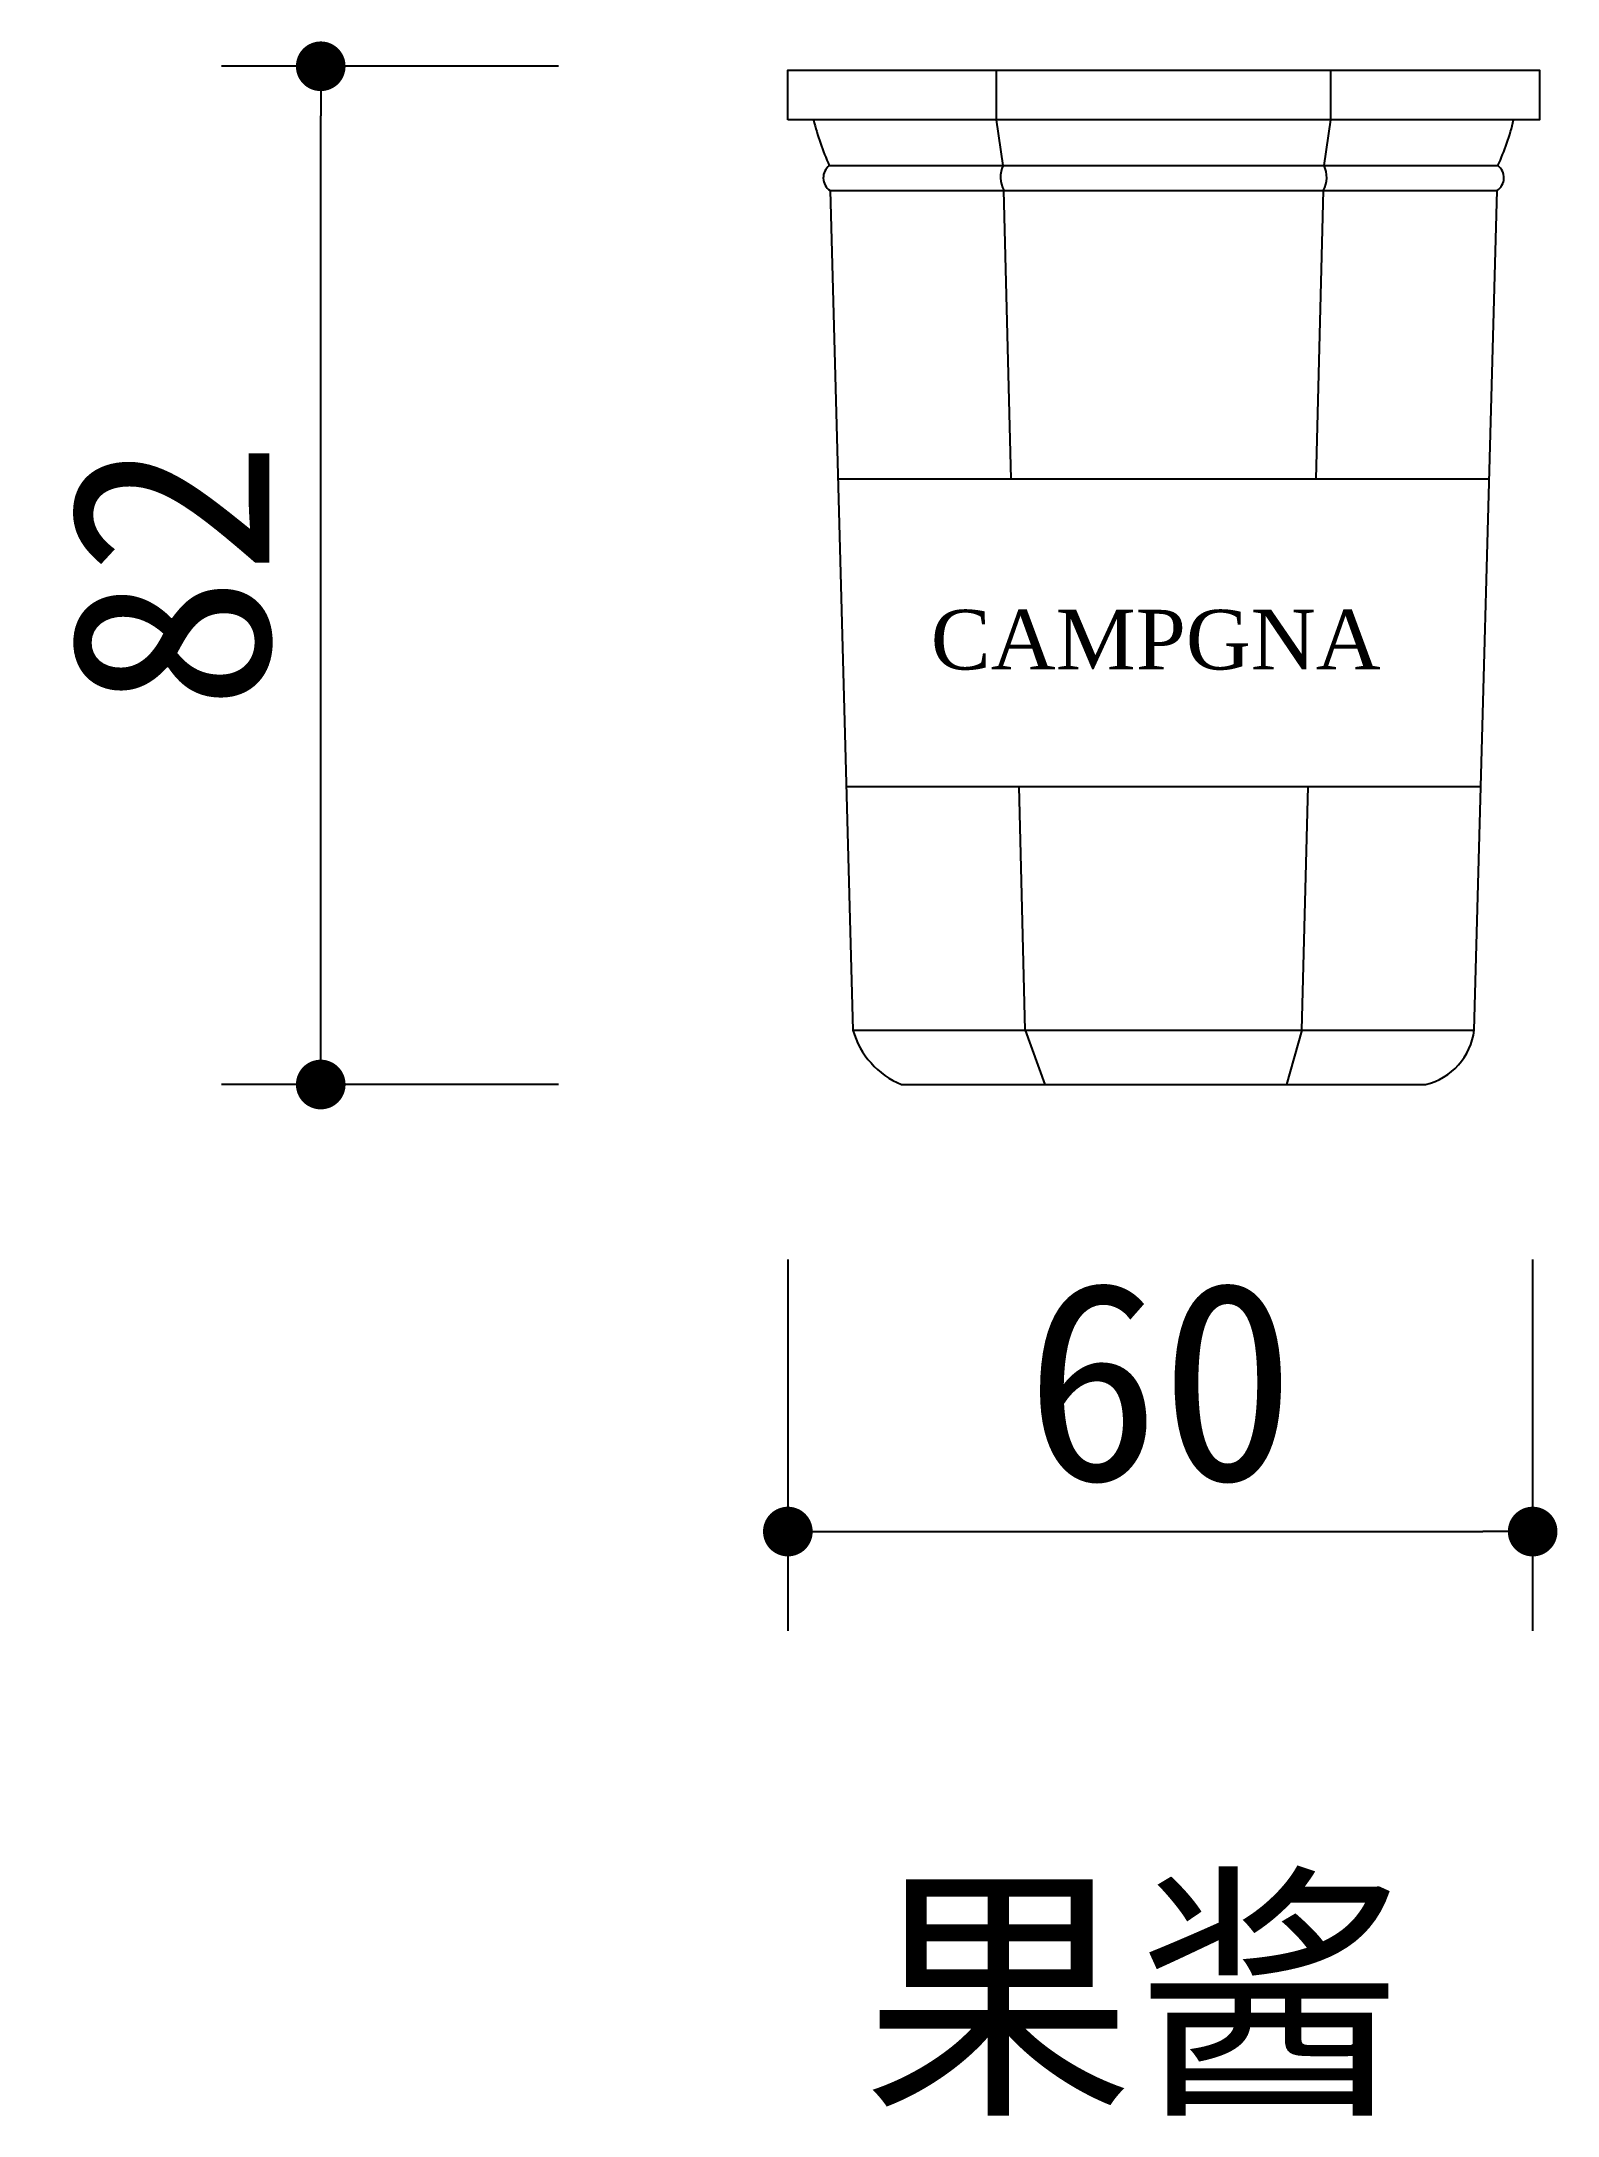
# Model space of a CAD drawing. Extents: x 1362 to 1484, y 1490 to 1657.
import ezdxf
from ezdxf.enums import TextEntityAlignment as Align

# ---------------------------------------------------------------- set-up
doc = ezdxf.new("R2010")
doc.units = 0
doc.header["$MEASUREMENT"] = 0
doc.layers.get('0').update_dxf_attribs({"linetype": 'CONTINUOUS'})
doc.layers.get('DEFPOINTS').update_dxf_attribs({"linetype": 'CONTINUOUS'})
for name, color, linetype in [('3', 3, 'CONTINUOUS'), ('7', 7, 'CONTINUOUS'), ('DIM', 3, 'CONTINUOUS'), ('TEXT', 3, 'CONTINUOUS')]:
    doc.layers.add(name, color=color, linetype=linetype)
doc.styles.add('HZ', font='simfang.ttf')
doc.styles.add('STYLE4', font='dutcheb.ttf')
doc.dimstyles.new('BOOK', dxfattribs={"dimscale": 8, "dimtxt": 2, "dimasz": 0.5, "dimexe": 1, "dimexo": 1, "dimgap": 0.5, "dimtad": 1, "dimdec": 0, "dimtxsty": 'HZ', "dimblk1": 'DOT', "dimblk2": 'DOT', "dimsah": 1, "dimcen": 0, "dimazin": 3, "dimtfac": 0.5, "dimtdec": 0, "dimtmove": 0, "dimatfit": 3, "dimtolj": 1, "dimtzin": 0})

# ---------------------------------------------------------------- blocks, each defined once
blk = doc.blocks.new('_DOT')
at = {"color": 0, "linetype": 'BYBLOCK'}
blk.add_line((-0.5, 0), (-1, 0), dxfattribs=at)
at = {"color": 0, "linetype": 'BYBLOCK', "const_width": 0.5}
blk.add_lwpolyline([(-0.25, 0, 1), (0.25, 0, 1)], format="xyb", close=True, dxfattribs=at)
blk = doc.blocks.new('*D0')
at = {"color": 0, "linetype": 'BYBLOCK'}
for p, q in [((2306.92, 1836.52), (2279.77, 1836.52)), ((2287.77, 1758.52), (2287.77, 1832.52)), ((2306.92, 1754.52), (2279.77, 1754.52))]:
    blk.add_line(p, q, dxfattribs=at)
at = {"layer": 'DEFPOINTS', "color": 0, "linetype": 'BYBLOCK'}
for p in [(2287.77, 1836.52), (2314.92, 1836.52), (2314.92, 1754.52)]:
    blk.add_point(p, dxfattribs=at)
at = {"color": 0, "linetype": 'BYBLOCK', "xscale": 4, "yscale": 4, "zscale": 4}
for p, rotation in [((2287.77, 1836.52), 90), ((2287.77, 1754.52), 270)]:
    blk.add_blockref('_DOT', p, dxfattribs=dict(at, rotation=rotation))
at = {"color": 0, "linetype": 'BYBLOCK', "insert": (2275.77, 1795.52), "char_height": 16, "attachment_point": 5, "rotation": 90, "style": 'HZ'}
blk.add_mtext('\\A1;82', dxfattribs=at)
blk = doc.blocks.new('*D1')
at = {"color": 0, "linetype": 'BYBLOCK'}
for p, q in [((2325.4, 1740.44), (2325.4, 1710.52)), ((2385.4, 1740.44), (2385.4, 1710.52)), ((2329.4, 1718.52), (2381.4, 1718.52))]:
    blk.add_line(p, q, dxfattribs=at)
at = {"layer": 'DEFPOINTS', "color": 0, "linetype": 'BYBLOCK'}
for p in [(2325.4, 1748.44), (2385.4, 1748.44), (2385.4, 1718.52)]:
    blk.add_point(p, dxfattribs=at)
at = {"color": 0, "linetype": 'BYBLOCK', "xscale": 4, "yscale": 4, "zscale": 4, "rotation": 180}
blk.add_blockref('_DOT', (2325.4, 1718.52), dxfattribs=at)
at = {"color": 0, "linetype": 'BYBLOCK', "xscale": 4, "yscale": 4, "zscale": 4}
blk.add_blockref('_DOT', (2385.4, 1718.52), dxfattribs=at)
at = {"color": 0, "linetype": 'BYBLOCK', "insert": (2355.4, 1730.52), "char_height": 16, "attachment_point": 5, "style": 'HZ'}
blk.add_mtext('\\A1;60', dxfattribs=at)

msp = doc.modelspace()

# ---------------------------------------------------------------- linework, layer by layer
at = {"layer": '3'}
for p, q in [((1439.06, 1650.91), (1439.06, 1654.91)), ((1465.98, 1650.91), (1465.98, 1654.91)), ((1439.59, 1647.23), (1439.06, 1650.91)), ((1465.45, 1647.23), (1465.98, 1650.91)), ((1440.24, 1622), (1439.64, 1645.23)), ((1464.8, 1622), (1465.4, 1645.23)), ((1441.38, 1577.6), (1440.88, 1597.23)), ((1463.66, 1577.6), (1464.17, 1597.23))]:
    msp.add_line(p, q, dxfattribs=at)
for centre, start, end in [((1441.6, 1646.29), 154.7259, 208.2239), ((1463.44, 1646.29), 331.7761, 25.2741)]:
    msp.add_arc(centre, 2.22, start, end, dxfattribs=at)
at = {"layer": '7'}
for p, q in [((1425.59, 1647.23), (1479.45, 1647.23)), ((1425.65, 1645.23), (1479.39, 1645.23)), ((1426.28, 1622), (1478.76, 1622)), ((1426.96, 1597.23), (1478.08, 1597.23))]:
    msp.add_line(p, q, dxfattribs=at)
msp.add_lwpolyline([(1422.25, 1650.91), (1422.25, 1654.91), (1452.52, 1654.91), (1482.79, 1654.91), (1482.79, 1650.91), (1452.52, 1650.91)], close=True, dxfattribs=at)
msp.add_lwpolyline([(1424.32, 1650.91, 0.047569), (1425.59, 1647.23, 0.511994), (1425.65, 1645.23), (1427.49, 1577.6, 0.229047), (1431.41, 1573.23), (1473.63, 1573.23, 0.309127), (1477.55, 1577.6), (1479.39, 1645.23, 0.511994), (1479.45, 1647.23, 0.047569), (1480.72, 1650.91)], format="xyb", dxfattribs=at)
at = {"layer": 'DIM'}
for p, q in [((1427.49, 1577.6), (1477.55, 1577.6)), ((1441.38, 1577.6), (1442.94, 1573.23)), ((1463.66, 1577.6), (1462.42, 1573.23))]:
    msp.add_line(p, q, dxfattribs=at)

# ---------------------------------------------------------------- texts
at = {"layer": '3', "color": 3, "style": 'STYLE4'}
msp.add_text('CAMPGNA', height=4.8, dxfattribs=at).set_placement((1451.89, 1606.66), align=Align.CENTER)
at = {"layer": 'TEXT', "linetype": 'BYBLOCK', "style": 'HZ'}
msp.add_text('果酱', height=16, dxfattribs=at).set_placement((1428.29, 1491.95))

# ---------------------------------------------------------------- dimensions: what is measured, and where the dimension line sits
at = {"layer": 'DIM'}
dim = msp.add_linear_dim(base=(1384.62, 1655.23), p1=(1411.77, 1573.23), p2=(1411.77, 1655.23), angle=90, dimstyle='BOOK', dxfattribs=at)
dim.commit()
dim.dimension.update_dxf_attribs({"geometry": '*D0', "text_midpoint": (1372.62, 1614.23), "insert": (-903.15, -181.29)})
dim = msp.add_linear_dim(base=(1482.25, 1537.23), p1=(1422.25, 1567.15), p2=(1482.25, 1567.15), dimstyle='BOOK', dxfattribs=at)
dim.commit()
dim.dimension.update_dxf_attribs({"geometry": '*D1', "text_midpoint": (1452.25, 1549.23), "insert": (-903.15, -181.29)})

doc.saveas('drawing.dxf')
